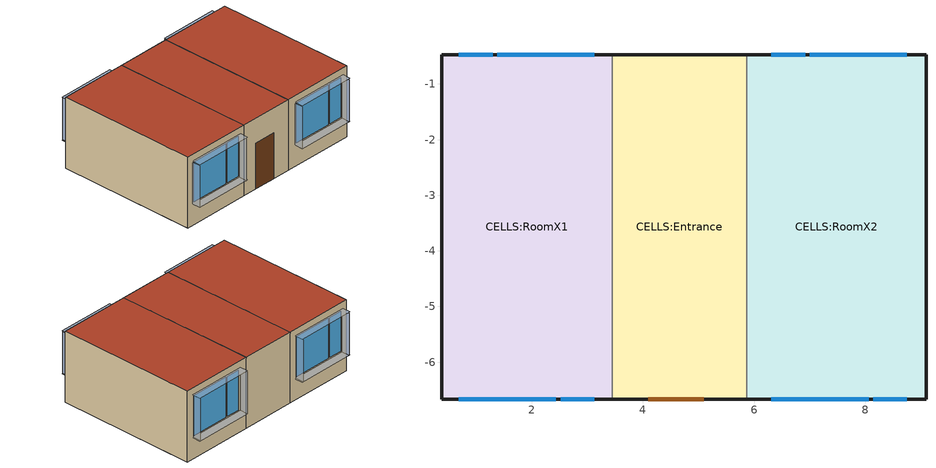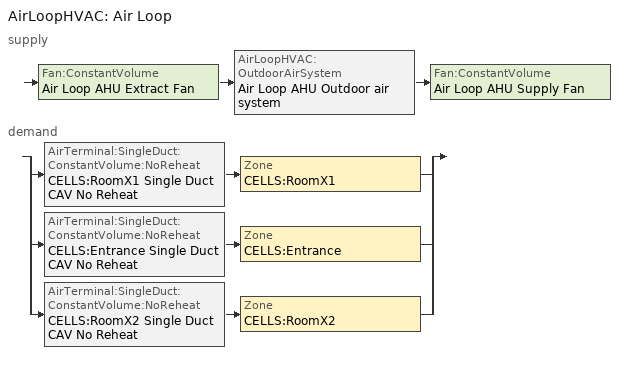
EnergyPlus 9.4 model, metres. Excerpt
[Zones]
CELLS:RoomX1
 floor outside (CELLS_Extarnal_Floor): 3.45,-6.67 0.38,-6.67 0.38,-0.48 3.45,-0.48 z1.4
 wall outside (CELLS_External_Wall_Room2): 3.45,-0.48 0.38,-0.48 0.38,-6.67 3.45,-6.67 z1.4:4.5
 wall to CELLS:Entrance (SLL_Partition_703_Gypsum): 3.45,-6.67 3.45,-0.48 z1.4:4.5
 window (SLL_Triple_Glazing_601_SHGC_0.5_LT_0.75_U_0.6 - 1001): 1.3,-0.48 0.69,-0.48 / 3.13,-0.48 1.38,-0.48 / 2.52,-6.67 3.13,-6.67 / 0.69,-6.67 2.44,-6.67 z2.4:4.15
 roof outside (CELLS_Roof): 0.38,-6.67 3.45,-6.67 3.45,-0.48 0.38,-0.48 z4.5
CELLS:Entrance
 floor outside (CELLS_Extarnal_Floor): 5.86,-6.67 3.45,-6.67 3.45,-0.48 5.86,-0.48 z1.4
 wall outside (CELLS_External_Wall_Room2): 5.86,-0.48 3.45,-0.48 / 3.45,-6.67 5.86,-6.67 z1.4:4.5
 wall to CELLS:RoomX2 (SLL_Partition_703_Gypsum): 5.86,-6.67 5.86,-0.48 z1.4:4.5
 door (Wooden door): 4.1,-6.67 5.09,-6.67 z1.4:3.4
 roof outside (CELLS_Roof): 3.45,-6.67 5.86,-6.67 5.86,-0.48 3.45,-0.48 z4.5
CELLS:RoomX2
 floor outside (CELLS_Extarnal_Floor): 9.09,-6.67 5.86,-6.67 5.86,-0.48 9.09,-0.48 z1.4
 wall outside (CELLS_External_Wall_Room2): 5.86,-6.67 9.09,-6.67 9.09,-0.48 5.86,-0.48 z1.4:4.5
 window (SLL_Triple_Glazing_601_SHGC_0.5_LT_0.75_U_0.6 - 1001): 6.92,-0.48 6.31,-0.48 / 8.75,-0.48 7,-0.48 / 8.14,-6.67 8.75,-6.67 / 6.31,-6.67 8.06,-6.67 z2.4:4.15
 roof outside (CELLS_Roof): 5.86,-6.67 9.09,-6.67 9.09,-0.48 5.86,-0.48 z4.5
shading: 0.6,-7.05 0.6,-6.67 / 3.17,-7.05 3.17,-6.67 / 6.22,-7.05 6.22,-6.67 / 8.79,-7.05 8.79,-6.67 / 0.65,-0.1 0.65,-0.48 / 3.17,-0.48 3.17,-0.1 / 6.22,-0.48 6.22,-0.1 / 8.79,-0.48 8.79,-0.1 z2.36:4.19; 3.22,-6.67 0.6,-6.67 0.6,-7.05 3.22,-7.05 z4.24; 3.22,-6.67 0.6,-6.67 0.6,-7.05 3.22,-7.05 z2.36; 8.84,-6.67 6.22,-6.67 6.22,-7.05 8.84,-7.05 z4.24; 8.84,-6.67 6.22,-6.67 6.22,-7.05 8.84,-7.05 z2.36; 3.22,-0.1 0.6,-0.1 0.6,-0.48 3.22,-0.48 z4.24; 3.22,-0.1 0.6,-0.1 0.6,-0.48 3.22,-0.48 z2.36; 6.22,-0.48 8.84,-0.48 8.84,-0.1 6.22,-0.1 z4.24; 6.22,-0.48 8.84,-0.48 8.84,-0.1 6.22,-0.1 z2.36
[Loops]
AirLoopHVAC 'Air Loop'
 supply: Fan:ConstantVolume 'Air Loop AHU Extract Fan' > AirLoopHVAC:OutdoorAirSystem 'Air Loop AHU Outdoor air system' > Fan:ConstantVolume 'Air Loop AHU Supply Fan'
 demand: split
  | AirTerminal:SingleDuct:ConstantVolume:NoReheat 'CELLS:RoomX1 Single Duct CAV No Reheat' > Zone 'CELLS:RoomX1'
  | AirTerminal:SingleDuct:ConstantVolume:NoReheat 'CELLS:Entrance Single Duct CAV No Reheat' > Zone 'CELLS:Entrance'
  | AirTerminal:SingleDuct:ConstantVolume:NoReheat 'CELLS:RoomX2 Single Duct CAV No Reheat' > Zone 'CELLS:RoomX2'
[Site:Location]
Fribourg (01-01:31-12)  (01-01:31-12): Latitude=46.25; Longitude=6.13; Time Zone=1; Elevation {m}=416
[Site:GroundTemperature:BuildingSurface]
18, 18, 18, 18, 18, 18, 18, 18, 18, 18, 18, 18
[Site:GroundTemperature:Deep]
14, 14, 14, 14, 14, 14, 14, 14, 14, 14, 14, 14
[Site:GroundTemperature:Shallow]
14, 14, 14, 14, 14, 14, 14, 14, 14, 14, 14, 14
[Site:GroundTemperature:FCfactorMethod]
January FCfactorMethod ground temperature {C}=7.2; Februry FCfactorMethod ground temperature {C}=5.4; March FCfactorMethod ground temperature {C}=4.7; April FCfactorMethod ground temperature {C}=5.4; May FCfactorMethod ground temperature {C}=7.2; June FCfactorMethod ground temperature {C}=9.7; July FCfactorMethod ground temperature {C}=12.2; August FCfactorMethod ground temperature {C}=14; September FCfactorMethod ground temperature {C}=14.7; October FCfactorMethod ground temperature {C}=14; November FCfactorMethod ground temperature {C}=12.2; December FCfactorMethod ground temperature {C}=9.7
[Site:GroundReflectance]
0.2, 0.2, 0.2, 0.2, 0.2, 0.2, 0.2, 0.2, 0.2, 0.2, 0.2, 0.2
[Site:GroundReflectance:SnowModifier]
2, 2
[SizingPeriod:DesignDay] Day of Month=15; Humidity Condition Type=WetBulb; Barometric Pressure {N/M**2}=96426.3; Wind Direction {Degrees N=0, S=180}=0; Rain Indicator=No; Snow on ground indicator=No
Name | Month | Day Type -- used for schedules | Maximum Dry-Bulb Temperature {C} | Daily Dry-Bulb Temperature Range {C} | Wetbulb at Maximum Dry-Bulb{C} | Wind Speed {m/s} | Daylight Savings Time Indicator | Solar Model Indicator | Clearness {0.0 to 1.2} | Max Dry-Bulb {C} | Daily Temp Range {C} | Wet-Bulb at Max {C} | Wind Speed {M/Sec} | Clearness {0.0 to 1.2} - gives no sun (but does include long wave radiant heat exchange with sky)
Summer Design Day in Fribourg (01-01:31-12) Jul | 7 | SummerDesignDay | 30.8 | 11.3 | 19.3 | 0 | Yes | ASHRAEClearSky | 0.98
Winter Design Day in Fribourg (01-01:31-12) | 1 | WinterDesignDay |  |  |  |  | No |  |  | -6.2 | 0 | -6.2 | 11.2 | 0
[Building]
Building: North Axis=0; Terrain=Suburbs; Loads Convergence Tolerance=.04; Temperature Convergence Tolerance=.4; Solar Distribution=FullExterior; Maximum number of warmup days=25; Minimum number of warmup days=6
[Site:WaterMainsTemperature]
Calculation Method=Correlation; Annual Average Outdoor Air Temperature=10; Maximum Difference In Monthly Average Outdoor Air Temperatures=20
[Material:NoMass]
7_RVAL_2: Roughness=Rough; Resistance {m2-K/w}=.21; Thermal Emittance=0.9; Solar Absorptance=0.7; Visible Absorptance=0.7
[Construction]
CELLS_Roof: Gravel_.016, XPS Extruded Polystyrene  - CO2 Blowing_.18, Oriented strand board (OSB)_.025
SLL_Partition_703_Gypsum: Gypsum Plasterboard_.03, EPS Expanded Polystyrene (Standard)_.04, Gypsum Plasterboard_.03
CELLS_External_Wall_Room2: Painted Oak_.024, 7_RVAL_2, EPS Expanded Polystyrene (Standard)_.18, Plywood (Heavyweight)_.14
Wooden door: Painted Oak_.035
SLL_Triple_Glazing_601_SHGC_0.5_LT_0.75_U_0.6 - 1001: Simple SLL_Triple_Glazing_601_SHGC_0.5_LT_0.75_U_0.6 - 1001
SLL_Triple_Glazing_601_SHGC_0.5_LT_0.75_U_0.6 - 2001: 20002, Simple SLL_Triple_Glazing_601_SHGC_0.5_LT_0.75_U_0.6 - 1001
[WindowMaterial:Blind]
20002: Slat orientation=Horizontal; Slat width (m)=0.025; Slat separation (m)=0.01875; Slat thickness (m)=0.001; Slat angle (deg)=45; Slat conductivity (W/m-K)=0.9; Slat beam solar transmittance=0; Slat beam solar reflectance, front side=0.5; Slat beam solar reflectance, back side=0.5; Slat diffuse solar transmittance=0; Slat diffuse solar reflectance, front side=0.5; Slat diffuse solar reflectance, back side=0.5; Slat beam visible transmittance=0; Slat beam visible reflectance, front side=0.5; Slat beam visible reflectance, back side=0.5; Slat diffuse visible transmittance=0; Slat diffuse visible reflectance, front side=0.5; Slat diffuse visible reflectance, back side=0.5; Slat IR (thermal) hemispherical transmittance=0; Slat IR (thermal) hemispherical reflectance, front side=0.9; Slat IR (thermal) hemispherical reflectance, back side=0.9; Blind-to-glass distance=0.05; Blind top opening multiplier=0.5; Blind bottom opening multiplier=0.5; Blind left-side opening multiplier=0.5; Blind right-side opening multiplier=0.5; Minimum slat angle (deg)=0; Maximum slat angle (deg)=180
[Material] Roughness=Rough; Thermal Emittance=0.9
Name | Thickness {m} | Conductivity {w/m-K} | Density {kg/m3} | Specific Heat {J/kg-K} | Solar Absorptance | Visible Absorptance
Woods - hardwood (unspecified) Dry_.024 | .024 | 0.17 | 700 | 1880 | 0.6 | 0.6
Particleboard_.06 | .06 | 0.14 | 600 | 1700 | 0.6 | 0.6
MW Glass Wool (standard board)_.35 | .35 | 0.036 | 20 | 840 | 0.6 | 0.6
Oriented strand board (OSB)_.025 | .025 | 0.13 | 650 | 1700 | 0.6 | 0.6
Cement/plaster/mortar - cement plaster_.05 | .05 | 0.72 | 1760 | 840 | 0.6 | 0.6
Linoleum_.003 | .003 | 0.17 | 1200 | 1400 | 0.6 | 0.6
Plywood (Heavyweight)_.03 | .03 | 0.15 | 700 | 1420 | 0.78 | 0.78
Gravel_.016 | .016 | 0.36 | 1840 | 840 | 0.29 | 0.29
XPS Extruded Polystyrene  - CO2 Blowing_.18 | .18 | 0.034 | 35 | 1400 | 0.6 | 0.6
Gypsum Plasterboard_.03 | .03 | 0.25 | 900 | 1000 | 0.5 | 0.5
EPS Expanded Polystyrene (Standard)_.04 | .04 | 0.04 | 15 | 1400 | 0.6 | 0.6
Painted Oak_.024 | .024 | 0.19 | 700 | 2390 | 0.5 | 0.5
EPS Expanded Polystyrene (Standard)_.18 | .18 | 0.04 | 15 | 1400 | 0.6 | 0.6
Plywood (Heavyweight)_.14 | .14 | 0.15 | 700 | 1420 | 0.78 | 0.78
Painted Oak_.035 | .035 | 0.19 | 700 | 2390 | 0.5 | 0.5
[Construction:InternalSource]
CELLS_Extarnal_Floor: 6, 6, 1, .3, Woods - hardwood (unspecified) Dry_.024, Particleboard_.06, MW Glass Wool (standard board)_.35, Oriented strand board (OSB)_.025, Cement/plaster/mortar - cement plaster_.05, Linoleum_.003, Plywood (Heavyweight)_.03
[WindowMaterial:SimpleGlazingSystem]
Simple SLL_Triple_Glazing_601_SHGC_0.5_LT_0.75_U_0.6 - 1001: U-value W/m2/K=.6; Solar Heat Gain Coefficient=.5; Visible Transmittance=.75
[WindowShadingControl] Shading type=ExteriorBlind; Name of glazed construction with shading=SLL_Triple_Glazing_601_SHGC_0.5_LT_0.75_U_0.6 - 2001; Shading control type=OnIfHighSolarOnWindow; Schedule=SIA_IndividualOffice_Occ; Setpoint=120; Shading control is scheduled=Yes; Glare control is active=No; Type of slat angle control=FixedSlatAngle; Setpoint 2=0; Multiple Surface Control Type=Group
Name | Zone | Fenestration Surface 1 | Fenestration Surface 2 | Fenestration Surface 3 | Fenestration Surface 4
11001 | CELLS:RoomX1 | CELLS:RoomX1_Wall_3_0_0_0_0_1_Win | CELLS:RoomX1_Wall_3_0_0_1_0_0_Win | CELLS:RoomX1_Wall_5_0_0_0_0_1_Win | CELLS:RoomX1_Wall_5_0_0_1_0_0_Win
21001 | CELLS:RoomX2 | CELLS:RoomX2_Wall_3_0_0_0_0_1_Win | CELLS:RoomX2_Wall_3_0_0_1_0_0_Win | CELLS:RoomX2_Wall_5_0_0_0_0_1_Win | CELLS:RoomX2_Wall_5_0_0_1_0_0_Win
[Zone] Relative North (to building)=0; Zone Type=1; Zone multiplier=1; Zone inside convection algorithm=TARP; Part Of Total Floor Area=Yes
Name | Zone volume | Floor Area
CELLS:RoomX1 | 58.8243 | 18.9756
CELLS:Entrance | 46.3947 | 14.966
CELLS:RoomX2 | 61.9172 | 19.9733
[PEOPLE] Number of People Calculation Method=People/Area; radiant fraction=.3; User Specified Sensible Fraction=AutoCalculate; CO2 generation rate per unit of activity level (units m3/s-W=3.82e-08; Enable ASHRAE 55 comfort warnings=No; MRT Calculation Type=ZoneAveraged; Work Efficiency SCHEDULE Name (0.0-1.0,real)=Work efficiency; Clothing Insulation Calculation Method=ClothingInsulationSchedule; Air Velocity SCHEDULE Name (units m/s, real)=Default Air Velocity for Comfort Calculations
Name | Zone | Number of People SCHEDULE | People per Zone Floor Area | Activity level SCHEDULE Name (units W/person, real) | Clothing Insulation SCHEDULE Name (real)
People CELLS:RoomX1 | CELLS:RoomX1 | SIA_IndividualOffice_Occ | .0714 | Activity Schedule 15272 | Clothing Schedule 15272
People CELLS:Entrance | CELLS:Entrance | SLL_Office_Circulation_Occ | .1 | Activity Schedule 15279 | Clothing Schedule 15279
People CELLS:RoomX2 | CELLS:RoomX2 | SIA_IndividualOffice_Occ | .0714 | Activity Schedule 15286 | Clothing Schedule 15286
[Lights] Design Level calculation method=Watts/Area; Watts per Zone Area {W/m2}=9.1; Return Air Fraction=0; Radiant fraction=.42; Fraction Visible=.18; Fraction Replaceable=1; LightsEndUseKey=General
Name | Zone | Lighting SCHEDULE
CELLS:RoomX1 General lighting | CELLS:RoomX1 | SIA_IndividualOffice_Occ
CELLS:Entrance General lighting | CELLS:Entrance | SLL_Office_Circulation_Light
CELLS:RoomX2 General lighting | CELLS:RoomX2 | SIA_IndividualOffice_Occ
[OtherEquipment] Fuel Type=Electricity; Design Level calculation method=Watts/Area; Latent fraction=0; Radiant fraction=.2; Fraction Lost=0; Carbon Dioxide Generation Rate=0; End-use category=General
Name | Zone | Equipment SCHEDULE | Watts per Zone Area {watts/m2}
CELLS:RoomX1 Equipment gain | CELLS:RoomX1 | SIA_IndividualOffice_Occ | 3
CELLS:Entrance Equipment gain | CELLS:Entrance | SLL_Office_Circulation_Equip | 2
CELLS:RoomX2 Equipment gain | CELLS:RoomX2 | SIA_IndividualOffice_Occ | 3
[Daylighting:Controls] Daylighting Method=SplitFlux; Availability Schedule=On; Lighting Control Type=Continuous; Minimum Input Power Fraction for Continuous or ContinuousOff Dimming Control=.1; Minimum Light Output Fraction for Continuous or ContinuousOff Dimming Control=.1; Number of Stepped Control Steps=1; Probability Lighting will be Reset When Needed in Manual Stepped Control=1; Glare Calculation Azimuth Angle of View Direction Clockwise from Zone y-Axis=0; Maximum Allowable Discomfort Glare Index=22; DElight Gridding Resolution=1; Fraction of Zone Controlled by Reference Point 1=1
Name | Zone | Glare Calculation Daylighting Reference Point | Daylighting Reference Point 1 | Illuminance Setpoint at Reference Point 1 {lux}
CELLS:RoomX1 | CELLS:RoomX1 | CELLS:RoomX1 Ref Point 1 | CELLS:RoomX1 Ref Point 1 | 500
CELLS:Entrance | CELLS:Entrance | CELLS:Entrance Ref Point 1 | CELLS:Entrance Ref Point 1 | 100
CELLS:RoomX2 | CELLS:RoomX2 | CELLS:RoomX2 Ref Point 1 | CELLS:RoomX2 Ref Point 1 | 500
[ZoneInfiltration:DesignFlowRate] Infiltration SCHEDULE=On 24/7; Design Volume Flow Rate calculation method=Flow/zone; Constant Term Coefficient=1; Temperature Term Coefficient=0; Velocity Term Coefficient=0; Velocity Squared Term Coefficient=0
Name | Zone | Design Volume Flow Rate (m3/s)
CELLS:RoomX1 Infiltration | CELLS:RoomX1 | .004902
CELLS:Entrance Infiltration | CELLS:Entrance | .003866
CELLS:RoomX2 Infiltration | CELLS:RoomX2 | .00516
[Sizing:System]
Air Loop: VentilationRequirement, autosize, 1, 5, 0.008, 11, 0.008, 18, 18, Noncoincident, Yes, Yes, 0.008, 0.008, Designday, , , , , Designday, , , , , , ZoneSum, 1, CoolingDesignCapacity, autosize, , , HeatingDesignCapacity, autosize, , , VAV
[AirLoopHVAC]
Air Loop: , Air Loop AvailabilityManager List, autosize, Air Loop Branches, , Air Loop Supply Side Inlet, Air Loop Demand Side Outlet, Air Loop Demand Side Inlet List, Air Loop Supply Side Outlet List
[Fan:ConstantVolume]
Air Loop AHU Extract Fan: On 24/7, 0.7, 600, autosize, 0.9, 1, Air Loop Supply Side Inlet, Air Loop AHU Extract Fan Air Outlet Node, General
Air Loop AHU Supply Fan: On 24/7, 0.7, 600, autosize, 0.9, 1, Air Loop AHU Mixed Air Outlet, Air Loop Supply Side Outlet 1, General
CELLS:RoomX1 VRF Indoor Unit Supply Fan: On 24/7, 0.7, 100, autosize, 0.9, 1, CELLS:RoomX1 VRF Indoor Unit DX Heating Coil Outlet, CELLS:RoomX1 VRF Indoor Unit Supply Outlet, General
CELLS:Entrance VRF Indoor Unit Supply Fan: On 24/7, 0.7, 100, autosize, 0.9, 1, CELLS:Entrance VRF Indoor Unit DX Heating Coil Outlet, CELLS:Entrance VRF Indoor Unit Supply Outlet, General
CELLS:RoomX2 VRF Indoor Unit Supply Fan: On 24/7, 0.7, 100, autosize, 0.9, 1, CELLS:RoomX2 VRF Indoor Unit DX Heating Coil Outlet, CELLS:RoomX2 VRF Indoor Unit Supply Outlet, General
[AirLoopHVAC:OutdoorAirSystem]
Air Loop AHU Outdoor air system: Air Loop AHU Outdoor air Controller List, Air Loop AHU Outdoor air Equipment List
[Controller:OutdoorAir]
Air Loop AHU Outdoor Air Controller: Air Loop AHU Relief Air Outlet, Air Loop AHU Extract Fan Air Outlet Node, Air Loop AHU Mixed Air Outlet, Air Loop AHU Outdoor Air Inlet, autosize, autosize, NoEconomizer, , , , , , , , , , On
[OutdoorAir:Mixer]
Air Loop AHU Outdoor Air Mixer: Air Loop AHU Mixed Air Outlet, Air Loop AHU Heat Recovery Supply Outlet, Air Loop AHU Relief Air Outlet, Air Loop AHU Extract Fan Air Outlet Node
[Coil:Heating:Electric]
Air Loop AHU Outdoor air systemHeating Coil: On 24/7, 1, autosize, Air Loop AHU Outdoor Air Inlet, Air Loop AHU Outdoor air systemHeating Coil Air Outlet Node, Air Loop AHU Outdoor air systemHeating Coil Air Outlet Node
[HeatExchanger:AirToAir:SensibleAndLatent]
Air Loop AHU Heat Recovery Device: On 24/7, autosize, 0.7, 0, 0.75, 0, 0.7, 0, 0.75, 0, Air Loop AHU Outdoor air systemHeating Coil Air Outlet Node, Air Loop AHU Heat Recovery Supply Outlet, Air Loop AHU Relief Air Outlet, Air Loop AHU Heat Recovery Relief Outlet, 0, No, Plate, None, 1.7, 0.167, 0.024, Yes
[AirConditioner:VariableRefrigerantFlow]
VRF Outdoor Unit: On 24/7, autosize, 3.3, -6, 43, VRFCoolCapFT, VRFCoolCapFTBoundary, VRFCoolCapFTHi, VRFCoolEIRFT, VRFCoolEIRFTBoundary, VRFCoolEIRFTHi, CoolingEIRLowPLR, CoolingEIRHiPLR, CoolingCombRatio, VRFCPLFFPLR, autosize, 1, 3.4, -20, 40, VRFHeatCapFT, VRFHeatCapFTBoundary, VRFHeatCapFTHi, VRFHeatEIRFT, VRFHeatEIRFTBoundary, VRFHeatEIRFTHi, WetBulbTemperature, HeatingEIRLowPLR, HeatingEIRHiPLR, HeatingCombRatio, VRFCPLFFPLR, 0.2, , LoadPriority, , VRF Outdoor Unit Zone List, Yes, 50, 15, CoolingLengthCorrectionFactor, -0, 50, VRF Piping Correction Factor for Length in Heating Mode, 0, 15, 2, 0.5, 5, Resistive, Timed, , 0, autosize, 5, AirCooled, VRF Outdoor Unit Outdoor Air Node, , autosize, 0.9, autosize, autosize, , 0, 2, On 24/7, Electricity, -10, 40, VRF Heat Recovery Cooling Capacity Modifier, 0.5, 0.15, VRF Heat Recovery Cooling Energy Modifier, 1, 0, VRF Heat Recovery Heating Capacity Modifier, 1, 0.15, VRF Heat Recovery Heating Energy Modifier, 1, 0
[ZoneTerminalUnitList]
VRF Outdoor Unit Zone List: CELLS:RoomX1 VRF Indoor Unit, CELLS:Entrance VRF Indoor Unit, CELLS:RoomX2 VRF Indoor Unit
[ZoneControl:Thermostat]
CELLS:RoomX1 Thermostat: CELLS:RoomX1, Control type schedule: Always 4, ThermostatSetpoint:DualSetpoint, CELLS:RoomX1 Dual SP
CELLS:Entrance Thermostat: CELLS:Entrance, Control type schedule: Always 4, ThermostatSetpoint:DualSetpoint, CELLS:Entrance Dual SP
CELLS:RoomX2 Thermostat: CELLS:RoomX2, Control type schedule: Always 4, ThermostatSetpoint:DualSetpoint, CELLS:RoomX2 Dual SP
[ThermostatSetpoint:DualSetpoint]
CELLS:RoomX1 Dual SP: CELLS:RoomX1 Heating Setpoint Schedule, CELLS:RoomX1 Cooling Setpoint Schedule
CELLS:Entrance Dual SP: CELLS:Entrance Heating Setpoint Schedule, CELLS:Entrance Cooling Setpoint Schedule
CELLS:RoomX2 Dual SP: CELLS:RoomX2 Heating Setpoint Schedule, CELLS:RoomX2 Cooling Setpoint Schedule
[Sizing:Zone]
CELLS:RoomX1: SupplyAirTemperature, 14, 5, SupplyAirTemperature, 50, 15, 0.009, 0.004, CELLS:RoomX1 Design Specification Outdoor Air Object, 1.25, 1.15, DesignDay, 0, 0.00076, 0, 0, DesignDay, 0, 0.00203, 0.14158, 0.3, CELLS:RoomX1 Design Specification Zone Air Distribution Object, Yes, NeutralSupplyAir, autosize, autosize
CELLS:Entrance: SupplyAirTemperature, 14, 5, SupplyAirTemperature, 50, 15, 0.009, 0.004, CELLS:Entrance Design Specification Outdoor Air Object, 1.25, 1.15, DesignDay, 0, 0.00076, 0, 0, DesignDay, 0, 0.00203, 0.14158, 0.3, CELLS:Entrance Design Specification Zone Air Distribution Object, Yes, NeutralSupplyAir, autosize, autosize
CELLS:RoomX2: SupplyAirTemperature, 14, 5, SupplyAirTemperature, 50, 15, 0.009, 0.004, CELLS:RoomX2 Design Specification Outdoor Air Object, 1.25, 1.15, DesignDay, 0, 0.00076, 0, 0, DesignDay, 0, 0.00203, 0.14158, 0.3, CELLS:RoomX2 Design Specification Zone Air Distribution Object, Yes, NeutralSupplyAir, autosize, autosize
[DesignSpecification:OutdoorAir]
CELLS:RoomX1 Design Specification Outdoor Air Object: Flow/Person, 0.01, 0.000722, 0.04902, 0, On 24/7
CELLS:Entrance Design Specification Outdoor Air Object: Flow/Person, 0.01, 0, 0.038662, 0, On 24/7
CELLS:RoomX2 Design Specification Outdoor Air Object: Flow/Person, 0.01, 0.000722, 0.051598, 0, On 24/7
[DesignSpecification:ZoneAirDistribution]
CELLS:RoomX1 Design Specification Zone Air Distribution Object; CELLS:Entrance Design Specification Zone Air Distribution Object; CELLS:RoomX2 Design Specification Zone Air Distribution Object: 1, 1, , 0
[Zone equipment]
CELLS:RoomX1: CELLS:RoomX1 VRF Indoor Unit, CELLS:RoomX1 Single Duct CAV No Reheat
CELLS:Entrance: CELLS:Entrance VRF Indoor Unit, CELLS:Entrance Single Duct CAV No Reheat
CELLS:RoomX2: CELLS:RoomX2 VRF Indoor Unit, CELLS:RoomX2 Single Duct CAV No Reheat
[ZoneHVAC:TerminalUnit:VariableRefrigerantFlow]
CELLS:RoomX1 VRF Indoor Unit: On 24/7, CELLS:RoomX1 VRF Indoor Unit Return, CELLS:RoomX1 VRF Indoor Unit Supply Outlet, autosize, autosize, autosize, autosize, 0, 0, 0, On 24/7, DrawThrough, Fan:ConstantVolume, CELLS:RoomX1 VRF Indoor Unit Supply Fan, , , Coil:Cooling:DX:VariableRefrigerantFlow, CELLS:RoomX1 VRF Indoor Unit DX Cooling Coil, Coil:Heating:DX:VariableRefrigerantFlow, CELLS:RoomX1 VRF Indoor Unit DX Heating Coil, 30, 20
CELLS:Entrance VRF Indoor Unit: On 24/7, CELLS:Entrance VRF Indoor Unit Return, CELLS:Entrance VRF Indoor Unit Supply Outlet, autosize, autosize, autosize, autosize, 0, 0, 0, On 24/7, DrawThrough, Fan:ConstantVolume, CELLS:Entrance VRF Indoor Unit Supply Fan, , , Coil:Cooling:DX:VariableRefrigerantFlow, CELLS:Entrance VRF Indoor Unit DX Cooling Coil, Coil:Heating:DX:VariableRefrigerantFlow, CELLS:Entrance VRF Indoor Unit DX Heating Coil, 30, 20
CELLS:RoomX2 VRF Indoor Unit: On 24/7, CELLS:RoomX2 VRF Indoor Unit Return, CELLS:RoomX2 VRF Indoor Unit Supply Outlet, autosize, autosize, autosize, autosize, 0, 0, 0, On 24/7, DrawThrough, Fan:ConstantVolume, CELLS:RoomX2 VRF Indoor Unit Supply Fan, , , Coil:Cooling:DX:VariableRefrigerantFlow, CELLS:RoomX2 VRF Indoor Unit DX Cooling Coil, Coil:Heating:DX:VariableRefrigerantFlow, CELLS:RoomX2 VRF Indoor Unit DX Heating Coil, 30, 20
[Coil:Cooling:DX:VariableRefrigerantFlow]
CELLS:RoomX1 VRF Indoor Unit DX Cooling Coil: On 24/7, autosize, autosize, autosize, VRFTUCoolCapFT, VRFACCoolCapFFF, CELLS:RoomX1 VRF Indoor Unit Return, CELLS:RoomX1 VRF Indoor Unit DX Cooling Coil Outlet
CELLS:Entrance VRF Indoor Unit DX Cooling Coil: On 24/7, autosize, autosize, autosize, VRFTUCoolCapFT, VRFACCoolCapFFF, CELLS:Entrance VRF Indoor Unit Return, CELLS:Entrance VRF Indoor Unit DX Cooling Coil Outlet
CELLS:RoomX2 VRF Indoor Unit DX Cooling Coil: On 24/7, autosize, autosize, autosize, VRFTUCoolCapFT, VRFACCoolCapFFF, CELLS:RoomX2 VRF Indoor Unit Return, CELLS:RoomX2 VRF Indoor Unit DX Cooling Coil Outlet
[Coil:Heating:DX:VariableRefrigerantFlow]
CELLS:RoomX1 VRF Indoor Unit DX Heating Coil: On 24/7, autosize, autosize, CELLS:RoomX1 VRF Indoor Unit DX Cooling Coil Outlet, CELLS:RoomX1 VRF Indoor Unit DX Heating Coil Outlet, VRFTUHeatCapFT, VRFACCoolCapFFF
CELLS:Entrance VRF Indoor Unit DX Heating Coil: On 24/7, autosize, autosize, CELLS:Entrance VRF Indoor Unit DX Cooling Coil Outlet, CELLS:Entrance VRF Indoor Unit DX Heating Coil Outlet, VRFTUHeatCapFT, VRFACCoolCapFFF
CELLS:RoomX2 VRF Indoor Unit DX Heating Coil: On 24/7, autosize, autosize, CELLS:RoomX2 VRF Indoor Unit DX Cooling Coil Outlet, CELLS:RoomX2 VRF Indoor Unit DX Heating Coil Outlet, VRFTUHeatCapFT, VRFACCoolCapFFF
[AirTerminal:SingleDuct:ConstantVolume:NoReheat]
CELLS:RoomX1 Single Duct CAV No Reheat: On 24/7, Air Loop Zone Splitter Outlet Node 1, CELLS:RoomX1 Single Duct CAV No Reheat Supply Outlet, autosize
CELLS:Entrance Single Duct CAV No Reheat: On 24/7, Air Loop Zone Splitter Outlet Node 2, CELLS:Entrance Single Duct CAV No Reheat Supply Outlet, autosize
CELLS:RoomX2 Single Duct CAV No Reheat: On 24/7, Air Loop Zone Splitter Outlet Node 3, CELLS:RoomX2 Single Duct CAV No Reheat Supply Outlet, autosize
[AvailabilityManager:Scheduled]
Air Loop Availability: On 24/7
[SetpointManager:Scheduled]
Air Loop Setpoint Manager: Temperature, Preheat coil setpoint temperature: Always 5.00, Air Loop Setpoint Manager Node List
[Schedule:Compact]
On; On 24/7: Any Number, Through: 12/31, For: AllDays, Until: 24:00, 1
Work efficiency: Any Number, Through: 12/31, For: AllDays, Until: 24:00, 0
Control type schedule: Always 4: Any Number, Through: 12/31, For: AllDays, Until: 24:00, 4
Preheat coil setpoint temperature: Always 5.00: Any Number, Through: 12/31, For: AllDays, Until: 24:00, 5
Default Air Velocity for Comfort Calculations: Any Number, Through: 12/31, For: AllDays, Until: 24:00, 0.137
SLL_Office_Circulation_Equip: Fraction, Through: 31 Dec, For: Weekdays SummerDesignDay, Until: 07:00, 0.05394, Until: 20:00, 1, Until: 24:00, 0.05394, For: Weekends, Until: 24:00, 0.05394, For: Holidays, Until: 24:00, 0.05394, For: WinterDesignDay AllOtherDays, Until: 24:00, 0
SLL_Office_Circulation_Light: Fraction, Through: 31 Dec, For: Weekdays SummerDesignDay, Until: 07:00, 0, Until: 19:00, 1, Until: 24:00, 0, For: Weekends, Until: 24:00, 0, For: Holidays, Until: 24:00, 0, For: WinterDesignDay AllOtherDays, Until: 24:00, 0
SLL_Office_Circulation_Occ: Fraction, Through: 31 Dec, For: Weekdays SummerDesignDay, Until: 07:00, 0, Until: 08:00, 0.25, Until: 09:00, 0.5, Until: 12:00, 1, Until: 14:00, 0.75, Until: 17:00, 1, Until: 18:00, 0.5, Until: 19:00, 0.25, Until: 24:00, 0, For: Weekends, Until: 24:00, 0, For: Holidays, Until: 24:00, 0, For: WinterDesignDay AllOtherDays, Until: 24:00, 0
Activity Schedule 15272; Activity Schedule 15286: Any Number, Through: 12/31, For: AllDays, Until: 24:00, 105.3
Clothing Schedule 15272; Clothing Schedule 15279; Clothing Schedule 15286: Any Number, Through: 4/1, For: AllDays, Until: 24:00, 1, Through: 9/30, For: AllDays, Until: 24:00, .5, Through: 12/31, For: AllDays, Until: 24:00, 1
Activity Schedule 15279: Any Number, Through: 12/31, For: AllDays, Until: 24:00, 126
CELLS:Entrance Heating Setpoint Schedule: Temperature, Through: 31 Dec, For: Weekdays SummerDesignDay, Until: 05:00, 12, Until: 19:00, 20, Until: 24:00, 12, For: WinterDesignDay, Until: 24:00, 20, For: Weekends, Until: 24:00, 12, For: Holidays, Until: 24:00, 12, For: AllOtherDays, Until: 24:00, -50
CELLS:Entrance Cooling Setpoint Schedule: Temperature, Through: 31 Dec, For: Weekdays SummerDesignDay, Until: 05:00, 100, Until: 19:00, 26, Until: 24:00, 100, For: Weekends, Until: 24:00, 100, For: Holidays, Until: 24:00, 100, For: WinterDesignDay AllOtherDays, Until: 24:00, 100
[Schedule:Week:Daily]
SIA_IndividualOffice_Occ_Jan; SIA_IndividualOffice_Occ_Feb; SIA_IndividualOffice_Occ_Mar; SIA_IndividualOffice_Occ_Apr; SIA_IndividualOffice_Occ_May; SIA_IndividualOffice_Occ_Jun; SIA_IndividualOffice_Occ_Jul; SIA_IndividualOffice_Occ_Aug; SIA_IndividualOffice_Occ_Sep; SIA_IndividualOffice_Occ_Oct; SIA_IndividualOffice_Occ_Nov; SIA_IndividualOffice_Occ_Dec: 11, 10003, 10003, 10003, 10003, 10003, 11, 11, 10003, 11, 10003, 10003
CELLS:RoomX1 Heating Setpoint Schedule_Jan; CELLS:RoomX1 Heating Setpoint Schedule_Feb; CELLS:RoomX1 Heating Setpoint Schedule_Mar; CELLS:RoomX1 Heating Setpoint Schedule_Apr; CELLS:RoomX1 Heating Setpoint Schedule_May; CELLS:RoomX1 Heating Setpoint Schedule_Jun; CELLS:RoomX1 Heating Setpoint Schedule_Jul; CELLS:RoomX1 Heating Setpoint Schedule_Aug; CELLS:RoomX1 Heating Setpoint Schedule_Sep; CELLS:RoomX1 Heating Setpoint Schedule_Oct; CELLS:RoomX1 Heating Setpoint Schedule_Nov; CELLS:RoomX1 Heating Setpoint Schedule_Dec; CELLS:RoomX2 Heating Setpoint Schedule_Jan; CELLS:RoomX2 Heating Setpoint Schedule_Feb; CELLS:RoomX2 Heating Setpoint Schedule_Mar; CELLS:RoomX2 Heating Setpoint Schedule_Apr; CELLS:RoomX2 Heating Setpoint Schedule_May; CELLS:RoomX2 Heating Setpoint Schedule_Jun; CELLS:RoomX2 Heating Setpoint Schedule_Jul; CELLS:RoomX2 Heating Setpoint Schedule_Aug; CELLS:RoomX2 Heating Setpoint Schedule_Sep; CELLS:RoomX2 Heating Setpoint Schedule_Oct; CELLS:RoomX2 Heating Setpoint Schedule_Nov; CELLS:RoomX2 Heating Setpoint Schedule_Dec: 11_-50_12_21, 10003_-50_12_21, 10003_-50_12_21, 10003_-50_12_21, 10003_-50_12_21, 10003_-50_12_21, 11_-50_12_21, 11_-50_12_21, 10003_-50_12_21, 11_-50_12_21, 10003_-50_12_21, 10003_-50_12_21
CELLS:RoomX1 Cooling Setpoint Schedule_Jan; CELLS:RoomX1 Cooling Setpoint Schedule_Feb; CELLS:RoomX1 Cooling Setpoint Schedule_Mar; CELLS:RoomX1 Cooling Setpoint Schedule_Apr; CELLS:RoomX1 Cooling Setpoint Schedule_May; CELLS:RoomX1 Cooling Setpoint Schedule_Jun; CELLS:RoomX1 Cooling Setpoint Schedule_Jul; CELLS:RoomX1 Cooling Setpoint Schedule_Aug; CELLS:RoomX1 Cooling Setpoint Schedule_Sep; CELLS:RoomX1 Cooling Setpoint Schedule_Oct; CELLS:RoomX1 Cooling Setpoint Schedule_Nov; CELLS:RoomX1 Cooling Setpoint Schedule_Dec; CELLS:RoomX2 Cooling Setpoint Schedule_Jan; CELLS:RoomX2 Cooling Setpoint Schedule_Feb; CELLS:RoomX2 Cooling Setpoint Schedule_Mar; CELLS:RoomX2 Cooling Setpoint Schedule_Apr; CELLS:RoomX2 Cooling Setpoint Schedule_May; CELLS:RoomX2 Cooling Setpoint Schedule_Jun; CELLS:RoomX2 Cooling Setpoint Schedule_Jul; CELLS:RoomX2 Cooling Setpoint Schedule_Aug; CELLS:RoomX2 Cooling Setpoint Schedule_Sep; CELLS:RoomX2 Cooling Setpoint Schedule_Oct; CELLS:RoomX2 Cooling Setpoint Schedule_Nov; CELLS:RoomX2 Cooling Setpoint Schedule_Dec: 11_100_28_26, 10003_100_28_26, 10003_100_28_26, 10003_100_28_26, 10003_100_28_26, 10003_100_28_26, 11_100_28_26, 11_100_28_26, 10003_100_28_26, 11_100_28_26, 10003_100_28_26, 10003_100_28_26
[Schedule:Day:Interval]
11_-50_12_21: Any number, No, 24:00, -50
11_100_28_26: Any number, No, 24:00, 100
[Schedule:Day:List]
10003_-50_12_21: Any number, No, 60, -50, -50, -50, -50, -50, -50, -50, 12, 21, 21, 21, 21, 12, 21, 21, 21, 21, 12, -50, -50, -50, -50, -50, -50
10003_100_28_26: Any number, No, 60, 100, 100, 100, 100, 100, 100, 100, 28, 26, 26, 26, 26, 28, 26, 26, 26, 26, 28, 100, 100, 100, 100, 100, 100
[Schedule:Year]
SIA_IndividualOffice_Occ: Any number, SIA_IndividualOffice_Occ_Jan, 1, 1, 1, 31, SIA_IndividualOffice_Occ_Feb, 2, 1, 2, 28, SIA_IndividualOffice_Occ_Mar, 3, 1, 3, 31, SIA_IndividualOffice_Occ_Apr, 4, 1, 4, 30, SIA_IndividualOffice_Occ_May, 5, 1, 5, 31, SIA_IndividualOffice_Occ_Jun, 6, 1, 6, 30, SIA_IndividualOffice_Occ_Jul, 7, 1, 7, 31, SIA_IndividualOffice_Occ_Aug, 8, 1, 8, 31, SIA_IndividualOffice_Occ_Sep, 9, 1, 9, 30, SIA_IndividualOffice_Occ_Oct, 10, 1, 10, 31, SIA_IndividualOffice_Occ_Nov, 11, 1, 11, 30, SIA_IndividualOffice_Occ_Dec, 12, 1, 12, 31
CELLS:RoomX1 Heating Setpoint Schedule: Any number, CELLS:RoomX1 Heating Setpoint Schedule_Jan, 1, 1, 1, 31, CELLS:RoomX1 Heating Setpoint Schedule_Feb, 2, 1, 2, 28, CELLS:RoomX1 Heating Setpoint Schedule_Mar, 3, 1, 3, 31, CELLS:RoomX1 Heating Setpoint Schedule_Apr, 4, 1, 4, 30, CELLS:RoomX1 Heating Setpoint Schedule_May, 5, 1, 5, 31, CELLS:RoomX1 Heating Setpoint Schedule_Jun, 6, 1, 6, 30, CELLS:RoomX1 Heating Setpoint Schedule_Jul, 7, 1, 7, 31, CELLS:RoomX1 Heating Setpoint Schedule_Aug, 8, 1, 8, 31, CELLS:RoomX1 Heating Setpoint Schedule_Sep, 9, 1, 9, 30, CELLS:RoomX1 Heating Setpoint Schedule_Oct, 10, 1, 10, 31, CELLS:RoomX1 Heating Setpoint Schedule_Nov, 11, 1, 11, 30, CELLS:RoomX1 Heating Setpoint Schedule_Dec, 12, 1, 12, 31
CELLS:RoomX1 Cooling Setpoint Schedule: Any number, CELLS:RoomX1 Cooling Setpoint Schedule_Jan, 1, 1, 1, 31, CELLS:RoomX1 Cooling Setpoint Schedule_Feb, 2, 1, 2, 28, CELLS:RoomX1 Cooling Setpoint Schedule_Mar, 3, 1, 3, 31, CELLS:RoomX1 Cooling Setpoint Schedule_Apr, 4, 1, 4, 30, CELLS:RoomX1 Cooling Setpoint Schedule_May, 5, 1, 5, 31, CELLS:RoomX1 Cooling Setpoint Schedule_Jun, 6, 1, 6, 30, CELLS:RoomX1 Cooling Setpoint Schedule_Jul, 7, 1, 7, 31, CELLS:RoomX1 Cooling Setpoint Schedule_Aug, 8, 1, 8, 31, CELLS:RoomX1 Cooling Setpoint Schedule_Sep, 9, 1, 9, 30, CELLS:RoomX1 Cooling Setpoint Schedule_Oct, 10, 1, 10, 31, CELLS:RoomX1 Cooling Setpoint Schedule_Nov, 11, 1, 11, 30, CELLS:RoomX1 Cooling Setpoint Schedule_Dec, 12, 1, 12, 31
CELLS:RoomX2 Heating Setpoint Schedule: Any number, CELLS:RoomX2 Heating Setpoint Schedule_Jan, 1, 1, 1, 31, CELLS:RoomX2 Heating Setpoint Schedule_Feb, 2, 1, 2, 28, CELLS:RoomX2 Heating Setpoint Schedule_Mar, 3, 1, 3, 31, CELLS:RoomX2 Heating Setpoint Schedule_Apr, 4, 1, 4, 30, CELLS:RoomX2 Heating Setpoint Schedule_May, 5, 1, 5, 31, CELLS:RoomX2 Heating Setpoint Schedule_Jun, 6, 1, 6, 30, CELLS:RoomX2 Heating Setpoint Schedule_Jul, 7, 1, 7, 31, CELLS:RoomX2 Heating Setpoint Schedule_Aug, 8, 1, 8, 31, CELLS:RoomX2 Heating Setpoint Schedule_Sep, 9, 1, 9, 30, CELLS:RoomX2 Heating Setpoint Schedule_Oct, 10, 1, 10, 31, CELLS:RoomX2 Heating Setpoint Schedule_Nov, 11, 1, 11, 30, CELLS:RoomX2 Heating Setpoint Schedule_Dec, 12, 1, 12, 31
CELLS:RoomX2 Cooling Setpoint Schedule: Any number, CELLS:RoomX2 Cooling Setpoint Schedule_Jan, 1, 1, 1, 31, CELLS:RoomX2 Cooling Setpoint Schedule_Feb, 2, 1, 2, 28, CELLS:RoomX2 Cooling Setpoint Schedule_Mar, 3, 1, 3, 31, CELLS:RoomX2 Cooling Setpoint Schedule_Apr, 4, 1, 4, 30, CELLS:RoomX2 Cooling Setpoint Schedule_May, 5, 1, 5, 31, CELLS:RoomX2 Cooling Setpoint Schedule_Jun, 6, 1, 6, 30, CELLS:RoomX2 Cooling Setpoint Schedule_Jul, 7, 1, 7, 31, CELLS:RoomX2 Cooling Setpoint Schedule_Aug, 8, 1, 8, 31, CELLS:RoomX2 Cooling Setpoint Schedule_Sep, 9, 1, 9, 30, CELLS:RoomX2 Cooling Setpoint Schedule_Oct, 10, 1, 10, 31, CELLS:RoomX2 Cooling Setpoint Schedule_Nov, 11, 1, 11, 30, CELLS:RoomX2 Cooling Setpoint Schedule_Dec, 12, 1, 12, 31
[Curve:Cubic]
Name | Coefficient 1 | Coefficient 2 | Coefficient 3 | Coefficient 4 | Minimum X | Maximum X | Minimum Curve Output | Maximum Curve Output | Input Units X | Output Units
VRFTUCoolCapFT | 0.504547 | 0.0288891 | -1.08194e-05 | 1.01359e-05 | 0 | 50 | 0.5 | 1.5 | Temperature | Dimensionless
VRFTUHeatCapFT | -0.390709 | 0.261815 | -0.0130432 | 0.000178132 | 0 | 50 | 0.5 | 1.5 | Temperature | Dimensionless
VRFCoolCapFTBoundary | 25.7347 | -0.0315004 | -0.014166 | 0 | 11 | 30 |  |  | Temperature
VRFCoolEIRFTBoundary | 25.7347 | -0.0315004 | -0.014166 | 0 | 15 | 24 |  |  | Temperature
CoolingEIRLowPLR | 0.462812 | -1.04024 | 2.17491 | -0.597482 | 0 | 1 |  |  | Temperature | Capacity
VRFHeatCapFTBoundary | -7.60009 | 3.0509 | -0.116284 | 0 | 15 | 27 |  |  | Temperature
VRFHeatEIRFTBoundary | -7.60009 | 3.0509 | -0.116284 | 0 | 15 | 27 | -20 | 15 | Temperature
HeatingEIRLowPLR | 0.140009 | 0.6415 | 0.133905 | 0.0845859 | 0 | 1 |  |  | Dimensionless | Dimensionless
[Curve:Quadratic]
Name | Coefficient 1 | Coefficient 2 | Coefficient 3 | Minimum X | Maximum X
VRFACCoolCapFFF | 0.8 | 0.2 | 0 | 0.5 | 1.5
CoolingEIRHiPLR | 1 | 0 | 0 | 1 | 1.5
VRFCPLFFPLR | 0.85 | 0.15 | 0 | 0 | 1
HeatingEIRHiPLR | 2.42944 | -2.23589 | 0.806452 | 1 | 1.5
[Curve:Biquadratic] Output Units=Dimensionless
Name | Coefficient 1 | Coefficient 2 | Coefficient 3 | Coefficient 4 | Coefficient 5 | Coefficient 6 | Minimum X | Maximum X | Minimum Y | Maximum Y | Input UnitsX | Input UnitsY
VRFCoolCapFT | 0.576883 | 0.017448 | 0.000583269 | -1.76324e-06 | -7.474e-09 | -1.30413e-07 | 15 | 24 | -5 | 23 | Temperature | Temperature
VRFCoolCapFTHi | 0.686736 | 0.0207631 | 0.0005447 | -0.0016218 | -4.259e-07 | -0.0003392 | 15 | 24 | 16 | 43 | Temperature | Temperature
VRFCoolEIRFT | 0.989011 | -0.0234797 | 0.000199711 | 0.00596834 | -1.0289e-07 | -0.00015686 | 15 | 24 | -5 | 23 | Temperature | Temperature
VRFCoolEIRFTHi | 0.143515 | 0.0186004 | -0.0003954 | 0.0248522 | 0.00016329 | -0.0006244 | 15 | 24 | 16 | 43 | Temperature | Temperature
VRFHeatCapFT | 1.0146 | -0.0025067 | -0.000141599 | 0.0269316 | 1.83538e-06 | -0.000358147 | 15 | 27 | -20 | 15 | Temperature | Temperature
VRFHeatCapFTHi | 1.16113 | 0.0274789 | -0.00168795 | 0.00178338 | 2.03208e-06 | -6.8969e-05 | 15 | 27 | -10 | 15 | Temperature | Temperature
VRFHeatEIRFT | 0.874655 | -0.0131975 | 0.00110307 | -0.0133118 | 0.00089017 | -0.00012766 | 15 | 27 | -20 | 12 | Temperature | Temperature
VRFHeatEIRFTHi | 2.50401 | -0.0573677 | 4.07336e-05 | -0.129597 | 0.00135839 | 0.00317047 | 15 | 27 | -10 | 15 | Temperature | Temperature
CoolingLengthCorrectionFactor | 1.06938 | -0.0014951 | 2.56E-06 | -0.11511 | 0.0511169 | -0.0004369 | 8 | 175 | 0.5 | 1.5 | Temperature | Temperature
VRF Piping Correction Factor for Length in Heating Mode | .989916 | .001961 | -.000036 | 0 | 0 | 0 | 7 | 106.5 | 1 | 1 | Distance | Dimensionless
VRF Heat Recovery Cooling Capacity Modifier; VRF Heat Recovery Heating Capacity Modifier | .9 | 0 | 0 | 0 | 0 | 0 | -100 | 100 | -100 | 100 | Temperature | Temperature
VRF Heat Recovery Cooling Energy Modifier; VRF Heat Recovery Heating Energy Modifier | 1.1 | 0 | 0 | 0 | 0 | 0 | -100 | 100 | -100 | 100 | Temperature | Temperature
[Curve:Linear] Minimum X=1; Maximum X=1.5
Name | Coefficient 1 | Coefficient 2
CoolingCombRatio | 0.618055 | 0.381945
HeatingCombRatio | 0.96034 | 0.03966
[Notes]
Geometry convention template : Simple
Zone geometry and surface areas : 2-Outer
Zone volume calculation method : 2-Outer
Zone floor area calculation method : 2-Outer
Window to wall ratio method : 1-Inner
Hourly weather file: C:\ProgramData\DesignBuilder\Weather Data\-_FRIBOURG_MN7.epw
